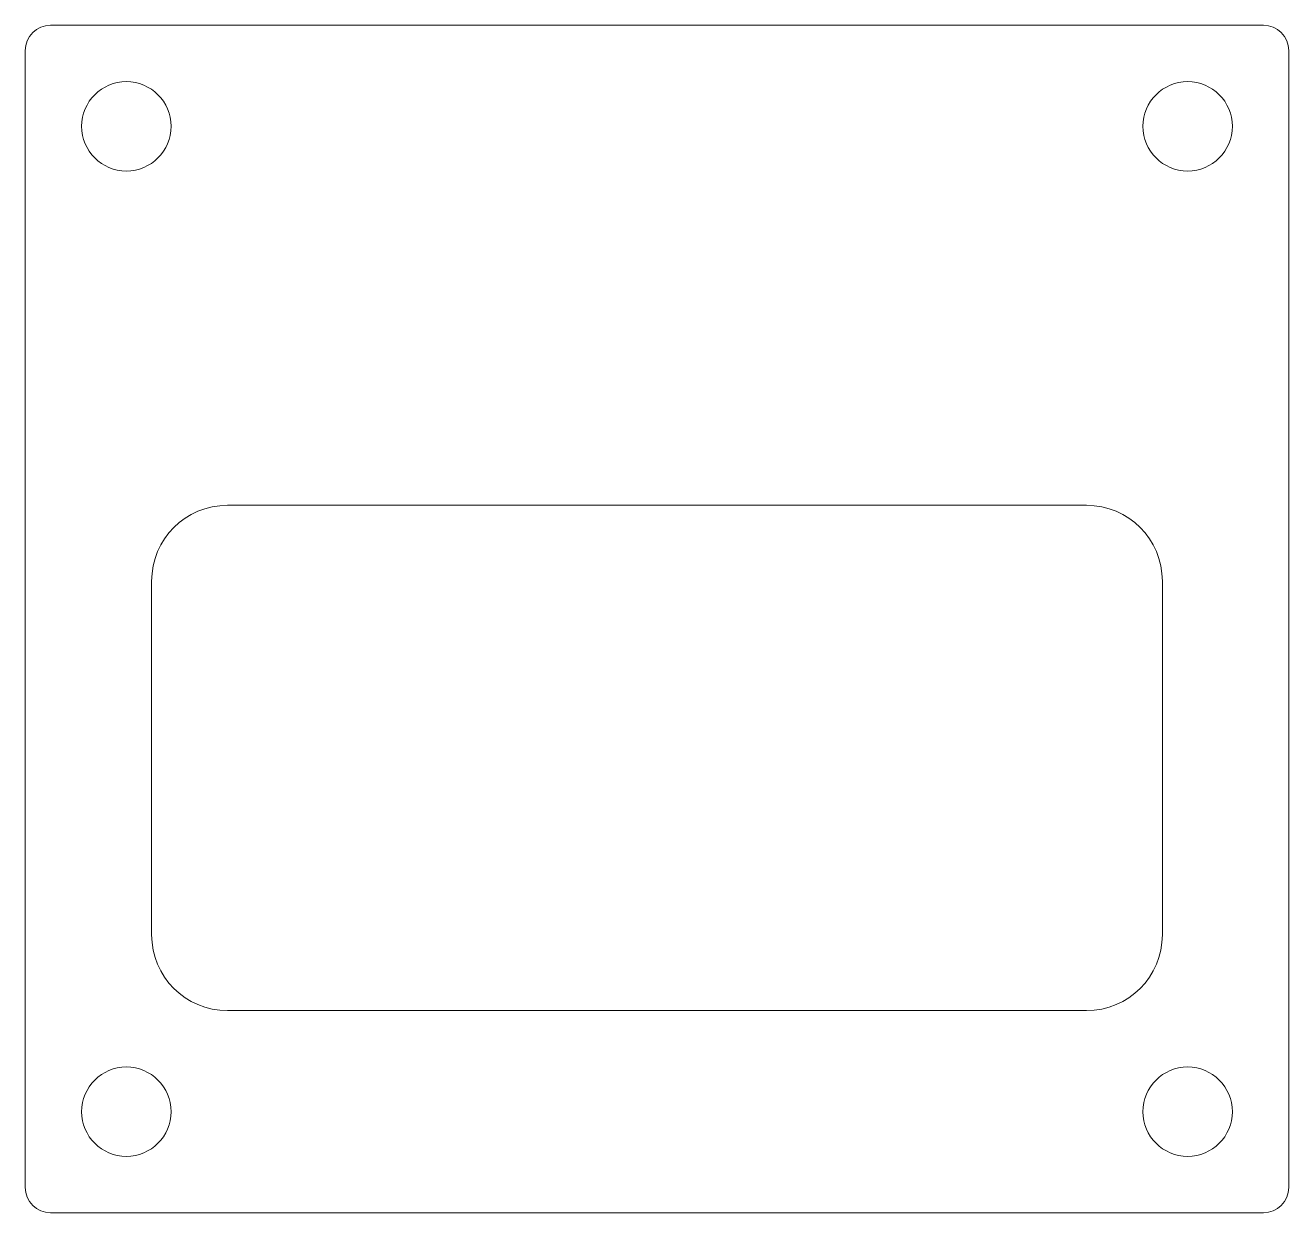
# Model space of a CAD drawing. Header units: inches. Extents: x 0 to 2.5, y 0 to 2.35.
import ezdxf

# ---------------------------------------------------------------- set-up
doc = ezdxf.new("R2010")
doc.units = ezdxf.units.IN
doc.header["$MEASUREMENT"] = 0

msp = doc.modelspace()

# ---------------------------------------------------------------- linework, layer by layer
at = {"color": 7, "linetype": 'Continuous', "lineweight": 15}
for p, q in [((2.45, 2.35), (0.05, 2.35)), ((0, 2.3), (0, 0.05)), ((2.5, 0.05), (2.5, 2.3)), ((2.1, 1.4), (0.4, 1.4)), ((0.25, 1.25), (0.25, 0.55)), ((2.25, 0.55), (2.25, 1.25)), ((0.4, 0.4), (2.1, 0.4)), ((0.05, 0), (2.45, 0))]:
    msp.add_line(p, q, dxfattribs=at)
for centre in [(0.2, 2.15), (2.3, 2.15), (0.2, 0.2), (2.3, 0.2)]:
    msp.add_circle(centre, 0.0885, dxfattribs=at)
for centre, radius, start, end in [((0.05, 2.3), 0.05, 90, 180), ((2.45, 2.3), 0.05, 360, 90), ((0.4, 1.25), 0.15, 90, 180), ((2.1, 1.25), 0.15, 0, 90), ((0.4, 0.55), 0.15, 180, 270), ((2.1, 0.55), 0.15, 270, 0), ((0.05, 0.05), 0.05, 180, 270), ((2.45, 0.05), 0.05, 270, 0)]:
    msp.add_arc(centre, radius, start, end, dxfattribs=at)

doc.saveas('drawing.dxf')
